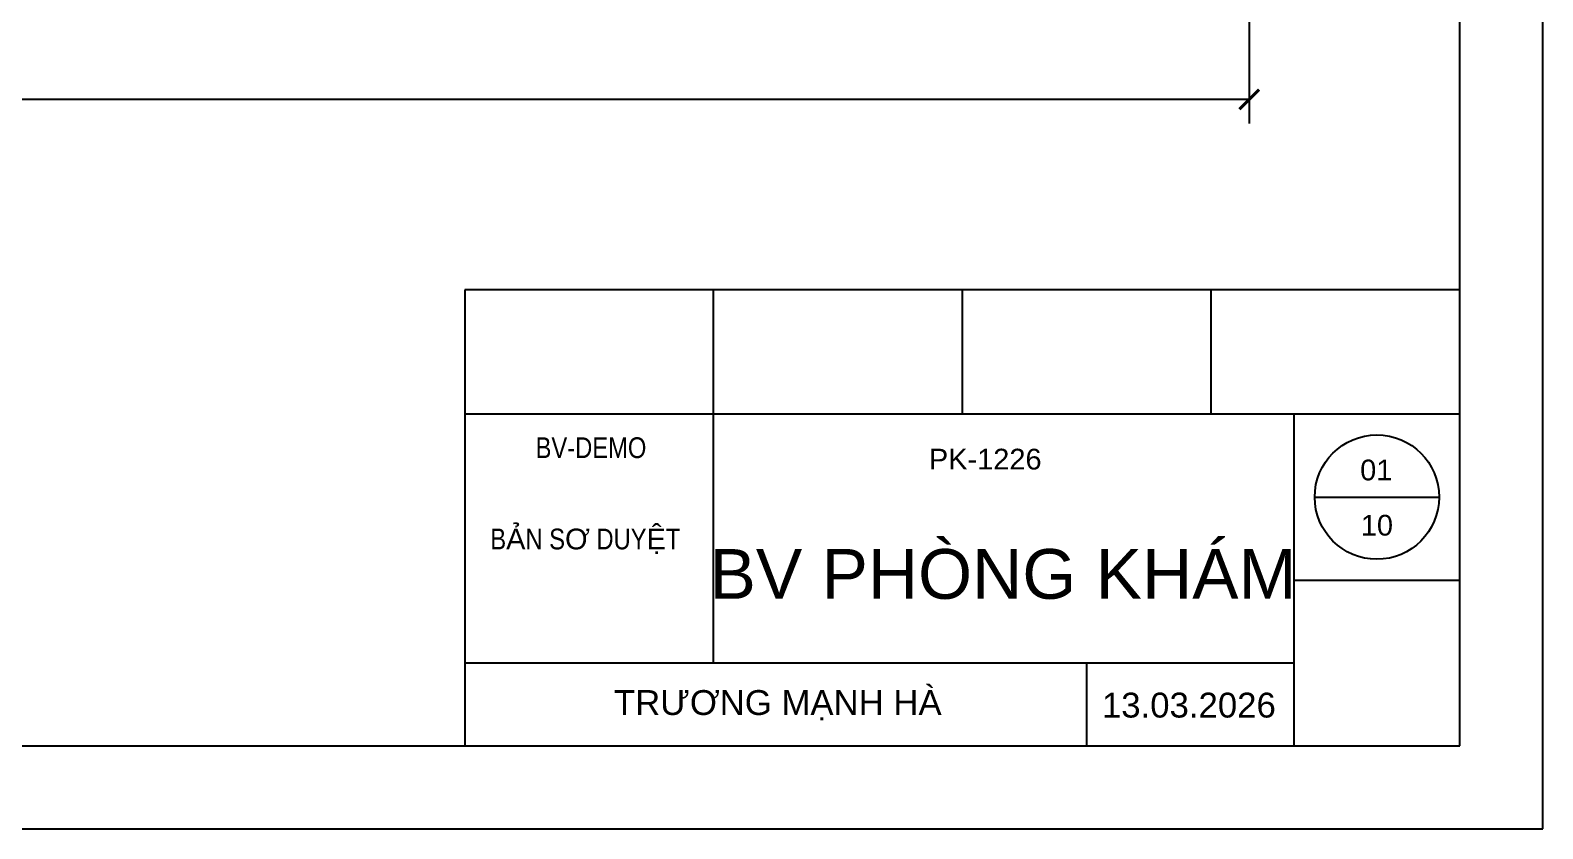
# Model space of a CAD drawing. Header units: millimetres. Extents: x -26398 to 135532, y -376633 to 43268.
# Drawn here: x 43811 to 44883, y -148720 to -148154 of the extents above; entities that cross this region are included whole.
import ezdxf

# ---------------------------------------------------------------- set-up
doc = ezdxf.new("R2010")
doc.units = ezdxf.units.MM
doc.layers.add('A6-GHICHU', color=147, linetype='Continuous', lineweight=20)
for name, color, linetype in [('DIM', 7, 'Continuous'), ('DIM @ 10', 7, 'Continuous'), ('DIM @ 4.5', 7, 'Continuous'), ('DIM @ 5', 7, 'Continuous'), ('DIM @ 8', 7, 'Continuous')]:
    doc.layers.add(name, color=color, linetype=linetype)
doc.styles.get("Standard").update_dxf_attribs({"font": 'arial.ttf'})
doc.styles.add('TUANH', font='')
doc.styles.get('TUANH').set_extended_font_data('VNI-Helve-Condense', bold=True)
doc.dimstyles.new('SCALE dimmatbang', dxfattribs={"dimscale": 70, "dimtxt": 2.7, "dimasz": 1.4, "dimexe": 1.7, "dimexo": 0.7, "dimtad": 1, "dimtoh": 1, "dimdec": 1, "dimtxsty": 'Standard', "dimblk": 'ARCHTICK', "dimcen": 2.5, "dimclrd": 1, "dimclre": 256, "dimadec": 0, "dimazin": 0, "dimtfac": 1, "dimtdec": 1, "dimtmove": 0, "dimatfit": 3, "dimfxl": 1, "dimarcsym": 0})

# ---------------------------------------------------------------- blocks, each defined once
blk = doc.blocks.new('khung ten a2')
for p, q in [((-13000, 6500), (-13000, 1000)), ((-1000, 6500), (-13000, 6500)), ((-10000, 5000), (-10000, 6500)), ((-7000, 5000), (-7000, 6500)), ((-4000, 5000), (-4000, 6500)), ((-1000, 5000), (-13000, 5000)), ((-10000, 2000), (-10000, 5000)), ((-3000, 1000), (-3000, 5000)), ((-2750, 4000), (-1250, 4000)), ((-3000, 3000), (-1000, 3000)), ((-13000, 2000), (-3000, 2000)), ((-5500, 1000), (-5500, 2000))]:
    blk.add_line(p, q)
blk.add_lwpolyline([(-1000, 1000), (-1000, 41000), (-58400, 41000), (-58400, 1000)], close=True)
blk.add_circle((-2000, 4000), 750)
at = {"layer": 'DEFPOINTS', "color": 252}
blk.add_lwpolyline([(0, 0), (0, 42000), (-59400, 42000), (-59400, 0)], close=True, dxfattribs=at)
at = {"layer": 'A6-GHICHU', "ltscale": 0.5, "attachment_point": 5, "style": 'TUANH'}
for s, insert, char_height in [('{\\fArial Narrow|b0|i0|c0|p34;BV-DEMO}', (-11479, 4594), 250), ('{\\fArial|b0|i0|c163|p34;PK-1226}', (-6724, 4456), 250), ('{\\fArial|b0|i0|c163|p34;01}', (-2008, 4325), 250), ('{\\fArial Narrow|b0|i0|c0|p34;B\\fArial|b0|i0|c163|p34;Ả\\fArial Narrow|b0|i0|c0|p34;N S\\fArial|b0|i0|c163|p34;Ơ\\fArial Narrow|b0|i0|c0|p34; DUY\\fArial|b0|i0|c163|p34;Ệ\\fArial Narrow|b0|i0|c0|p34;T}', (-11547, 3467), 250), ('{\\fArial|b0|i0|c163|p34;10}', (-2000, 3659), 250), ('{\\fArial|b0|i0|c163|p34;BV PHÒNG KHÁM}', (-6510, 3069), 600), ('{\\fArial|b0|i0|c163|p34;TRƯƠNG MẠNH HÀ}', (-9226, 1489), 300)]:
    blk.add_mtext(s, dxfattribs=dict(at, insert=insert, char_height=char_height))
at = {"layer": 'A6-GHICHU', "ltscale": 0.5, "insert": (-4268, 1489), "char_height": 300, "width": 2066.23, "attachment_point": 5, "style": 'TUANH'}
blk.add_mtext('{\\fArial|b0|i0|c163|p34;1\\fArial|b0|i0|c0|p34;3\\fArial|b0|i0|c163|p34;.03.2026}', dxfattribs=at)
blk = doc.blocks.new('_ArchTick')
at = {"color": 0, "linetype": 'ByBlock', "const_width": 0.15}
blk.add_lwpolyline([(-0.5, -0.5), (0.5, 0.5)], dxfattribs=at)
blk = doc.blocks.new('*D6363')
at = {"layer": 'DEFPOINTS', "color": 0, "transparency": 16777216}
for p in [(41775, -147980.2), (44675, -147980.2), (41775, -148203.4)]:
    blk.add_point(p, dxfattribs=at)
at = {"layer": 'DIM', "lineweight": -2, "transparency": 16777216}
for p, q in [((41775, -147983.3), (41775, -148211)), ((44675, -147983.3), (44675, -148211))]:
    blk.add_line(p, q, dxfattribs=at)
at = {"layer": 'DIM', "color": 1, "lineweight": -2, "transparency": 16777216}
blk.add_line((44675, -148203.4), (41775, -148203.4), dxfattribs=at)
at = {"layer": 'DIM', "color": 1, "lineweight": -2, "transparency": 16777216, "xscale": 6.3, "yscale": 6.3, "zscale": 6.3, "rotation": 180}
blk.add_blockref('_ArchTick', (41775, -148203.4), dxfattribs=at)
at = {"layer": 'DIM', "color": 1, "lineweight": -2, "transparency": 16777216, "xscale": 6.3, "yscale": 6.3, "zscale": 6.3}
blk.add_blockref('_ArchTick', (44675, -148203.4), dxfattribs=at)
at = {"layer": 'DIM', "color": 0, "transparency": 16777216, "insert": (43225, -148194.3), "char_height": 12.15, "attachment_point": 5}
blk.add_mtext('2900', dxfattribs=at)
blk = doc.blocks.new('*D6364')
at = {"layer": 'DEFPOINTS', "color": 0, "transparency": 16777216}
for p in [(41775, -147980.2), (44675, -147980.2), (41775, -148203.4)]:
    blk.add_point(p, dxfattribs=at)
at = {"layer": 'DIM', "lineweight": -2, "transparency": 16777216}
for p, q in [((41775, -147987.2), (41775, -148220.4)), ((44675, -147987.2), (44675, -148220.4))]:
    blk.add_line(p, q, dxfattribs=at)
at = {"layer": 'DIM', "color": 1, "lineweight": -2, "transparency": 16777216}
blk.add_line((44675, -148203.4), (41775, -148203.4), dxfattribs=at)
at = {"layer": 'DIM', "color": 1, "lineweight": -2, "transparency": 16777216, "xscale": 14, "yscale": 14, "zscale": 14, "rotation": 180}
blk.add_blockref('_ArchTick', (41775, -148203.4), dxfattribs=at)
at = {"layer": 'DIM', "color": 1, "lineweight": -2, "transparency": 16777216, "xscale": 14, "yscale": 14, "zscale": 14}
blk.add_blockref('_ArchTick', (44675, -148203.4), dxfattribs=at)
at = {"layer": 'DIM', "color": 0, "transparency": 16777216, "insert": (43225, -148183.3), "char_height": 27, "attachment_point": 5}
blk.add_mtext('2900', dxfattribs=at)
blk = doc.blocks.new('*D6365')
at = {"layer": 'DEFPOINTS', "color": 0, "transparency": 16777216}
for p in [(41775, -147980.2), (44675, -147980.2), (41775, -148203.4)]:
    blk.add_point(p, dxfattribs=at)
at = {"layer": 'DIM', "lineweight": -2, "transparency": 16777216}
for p, q in [((41775, -147985.8), (41775, -148217)), ((44675, -147985.8), (44675, -148217))]:
    blk.add_line(p, q, dxfattribs=at)
at = {"layer": 'DIM', "color": 1, "lineweight": -2, "transparency": 16777216}
blk.add_line((44675, -148203.4), (41775, -148203.4), dxfattribs=at)
at = {"layer": 'DIM', "color": 1, "lineweight": -2, "transparency": 16777216, "xscale": 11.2, "yscale": 11.2, "zscale": 11.2, "rotation": 180}
blk.add_blockref('_ArchTick', (41775, -148203.4), dxfattribs=at)
at = {"layer": 'DIM', "color": 1, "lineweight": -2, "transparency": 16777216, "xscale": 11.2, "yscale": 11.2, "zscale": 11.2}
blk.add_blockref('_ArchTick', (44675, -148203.4), dxfattribs=at)
at = {"layer": 'DIM', "color": 0, "transparency": 16777216, "insert": (43225, -148187.3), "char_height": 21.6, "attachment_point": 5}
blk.add_mtext('2900', dxfattribs=at)
blk = doc.blocks.new('*D6366')
at = {"layer": 'DEFPOINTS', "color": 0, "transparency": 16777216}
for p in [(41775, -147980.2), (44675, -147980.2), (41775, -148203.4)]:
    blk.add_point(p, dxfattribs=at)
at = {"layer": 'DIM', "lineweight": -2, "transparency": 16777216}
for p, q in [((41775, -147983.7), (41775, -148211.9)), ((44675, -147983.7), (44675, -148211.9))]:
    blk.add_line(p, q, dxfattribs=at)
at = {"layer": 'DIM', "color": 1, "lineweight": -2, "transparency": 16777216}
blk.add_line((44675, -148203.4), (41775, -148203.4), dxfattribs=at)
at = {"layer": 'DIM', "color": 1, "lineweight": -2, "transparency": 16777216, "xscale": 7, "yscale": 7, "zscale": 7, "rotation": 180}
blk.add_blockref('_ArchTick', (41775, -148203.4), dxfattribs=at)
at = {"layer": 'DIM', "color": 1, "lineweight": -2, "transparency": 16777216, "xscale": 7, "yscale": 7, "zscale": 7}
blk.add_blockref('_ArchTick', (44675, -148203.4), dxfattribs=at)
at = {"layer": 'DIM', "color": 0, "transparency": 16777216, "insert": (43225, -148193.3), "char_height": 13.5, "attachment_point": 5}
blk.add_mtext('2900', dxfattribs=at)
blk = doc.blocks.new('*U8974')
at = {"layer": 'DIM @ 10'}
dim = blk.add_linear_dim(base=(41775, -148203.36), p1=(44675, -147980.16), p2=(41775, -147980.16), angle=180, dimstyle='SCALE dimmatbang', override={"dimscale": 10, "dimtix": 0, "dimtofl": 1, "dimtmove": 0, "dimatfit": 3}, dxfattribs=at)
dim.commit()
dim.dimension.update_dxf_attribs({"geometry": '*D6364', "text_midpoint": (43225, -148183.33)})
at = {"layer": 'DIM @ 4.5'}
dim = blk.add_linear_dim(base=(41775, -148203.36), p1=(44675, -147980.16), p2=(41775, -147980.16), angle=180, dimstyle='SCALE dimmatbang', override={"dimscale": 4.5, "dimtix": 0, "dimtofl": 1, "dimtmove": 0, "dimatfit": 3}, dxfattribs=at)
dim.commit()
dim.dimension.update_dxf_attribs({"geometry": '*D6363', "text_midpoint": (43225, -148194.35)})
at = {"layer": 'DIM @ 5'}
dim = blk.add_linear_dim(base=(41775, -148203.36), p1=(44675, -147980.16), p2=(41775, -147980.16), angle=180, dimstyle='SCALE dimmatbang', override={"dimscale": 5, "dimtix": 0, "dimtofl": 1, "dimtmove": 0, "dimatfit": 3}, dxfattribs=at)
dim.commit()
dim.dimension.update_dxf_attribs({"geometry": '*D6366', "text_midpoint": (43225, -148193.34)})
at = {"layer": 'DIM @ 8'}
dim = blk.add_linear_dim(base=(41775, -148203.36), p1=(44675, -147980.16), p2=(41775, -147980.16), angle=180, dimstyle='SCALE dimmatbang', override={"dimscale": 8, "dimtix": 0, "dimtofl": 1, "dimtmove": 0, "dimatfit": 3}, dxfattribs=at)
dim.commit()
dim.dimension.update_dxf_attribs({"geometry": '*D6365', "text_midpoint": (43225, -148187.33)})

msp = doc.modelspace()

# ---------------------------------------------------------------- block references
at = {"xscale": 0.05874944612640363, "yscale": 0.05874944612640363, "zscale": 0.05874944612640363}
msp.add_blockref('khung ten a2', (44882.94, -148720.13), dxfattribs=at)
at = {"layer": 'DIM'}
msp.add_blockref('*U8974', (0, 0), dxfattribs=at)

doc.saveas('drawing.dxf')
